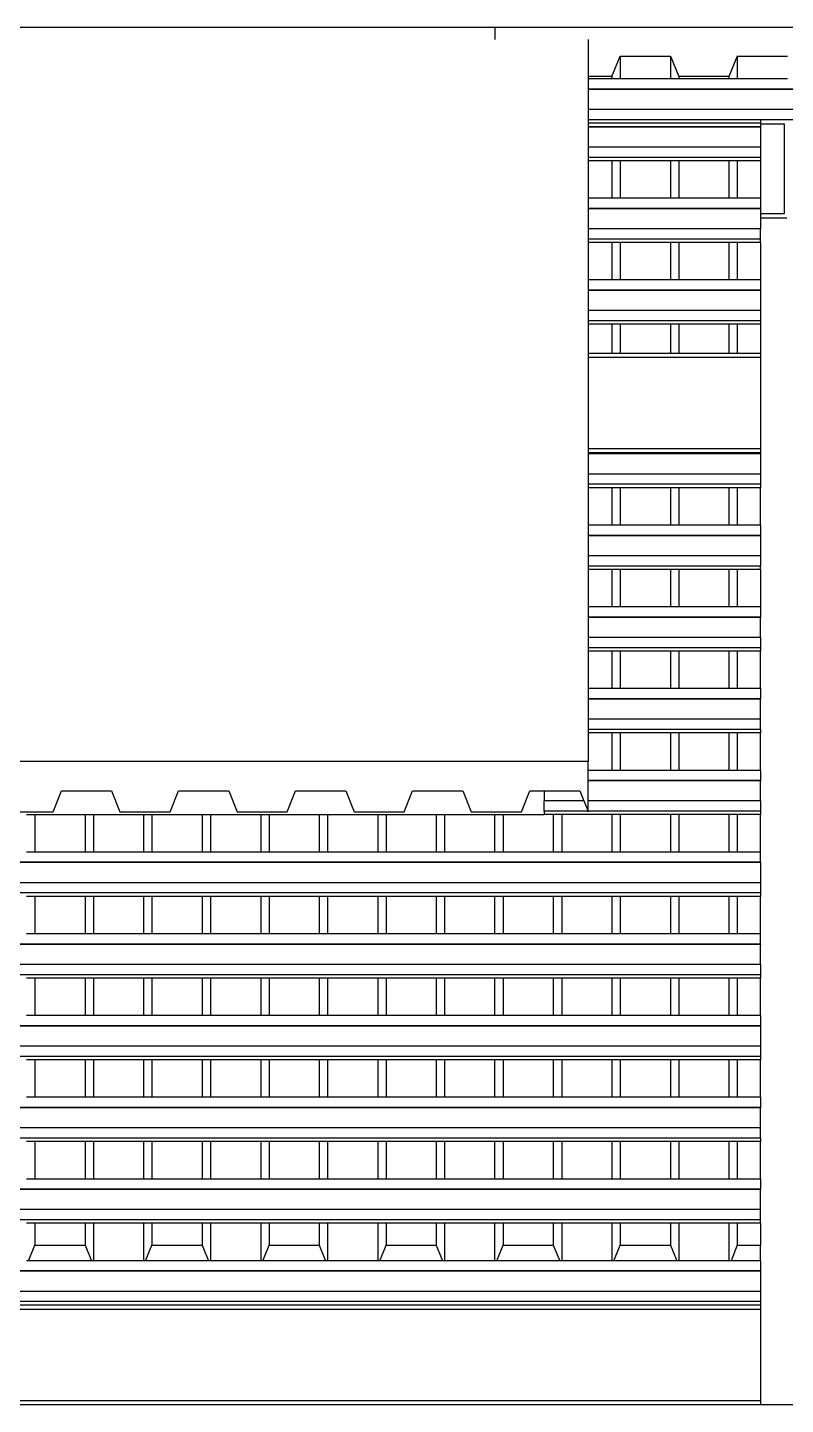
# Model space of a CAD drawing. Extents: x -49.7 to 49.7, y -10.2 to 18.8.
# Drawn here: x 6.325 to 8.153, y 11.671 to 14.994 of the extents above; entities that cross this region are included whole.
import ezdxf

# ---------------------------------------------------------------- set-up
doc = ezdxf.new("R2010")
doc.units = 0
doc.layers.get('0').update_dxf_attribs({"linetype": 'CONTINUOUS'})
doc.layers.add('SECTIONCUTEDGES', color=7, linetype='CONTINUOUS')

msp = doc.modelspace()

# ---------------------------------------------------------------- linework, layer by layer
for p, q in [((7.452, 14.9941), (4.467, 14.9941)), ((10.5586, 14.9941), (7.452, 14.9941)), ((7.452, 14.9941), (7.452, 14.9656)), ((7.6775, 14.9656), (7.6775, 14.8757)), ((7.7345, 14.8757), (7.7546, 14.925)), ((7.7546, 14.925), (7.8757, 14.925)), ((7.7546, 14.925), (7.7546, 14.8701)), ((7.8757, 14.925), (7.8958, 14.8757)), ((7.8757, 14.925), (7.8757, 14.8701)), ((8.037, 14.925), (8.0169, 14.8757)), ((8.037, 14.925), (8.037, 14.8701)), ((8.037, 14.925), (8.1581, 14.925)), ((7.7345, 14.8757), (7.6775, 14.8757)), ((7.6775, 14.8757), (7.6775, 14.8701)), ((7.7345, 14.8701), (7.6775, 14.8701)), ((7.6775, 14.8701), (7.6775, 14.8454)), ((7.7345, 14.8757), (7.7345, 14.8701)), ((7.7546, 14.8701), (7.7345, 14.8701)), ((7.8757, 14.8701), (7.7546, 14.8701)), ((7.8958, 14.8701), (7.8757, 14.8701)), ((8.0169, 14.8757), (7.8958, 14.8757)), ((7.8958, 14.8757), (7.8958, 14.8701)), ((8.0169, 14.8701), (7.8958, 14.8701)), ((8.0169, 14.8757), (8.0169, 14.8701)), ((8.037, 14.8701), (8.0169, 14.8701)), ((8.1581, 14.8701), (8.037, 14.8701)), ((22.1577, 14.8454), (7.6775, 14.8454)), ((7.6775, 14.8454), (7.6775, 14.8446)), ((22.1577, 14.8446), (7.6775, 14.8446)), ((7.6775, 14.8446), (7.6775, 14.7961)), ((22.1577, 14.7961), (7.6775, 14.7961)), ((7.6775, 14.7961), (7.6775, 14.7714)), ((8.0931, 14.7714), (7.6775, 14.7714)), ((7.6775, 14.7714), (7.6775, 14.7632)), ((8.0931, 14.7632), (7.6775, 14.7632)), ((7.6775, 14.7632), (7.6775, 14.7547)), ((8.2131, 14.7714), (8.0931, 14.7714)), ((8.0931, 14.7714), (8.0931, 14.7632)), ((8.0931, 14.7632), (8.0931, 14.7618)), ((8.0931, 14.7618), (8.15, 14.7618)), ((8.0931, 14.7618), (8.0931, 14.7547)), ((8.15, 14.7618), (8.15, 14.5444)), ((8.0931, 14.7547), (7.6775, 14.7547)), ((7.6775, 14.7547), (7.6775, 14.7539)), ((8.0931, 14.7539), (7.6775, 14.7539)), ((7.6775, 14.7539), (7.6775, 14.7054)), ((8.0931, 14.7547), (8.0931, 14.7539)), ((8.0931, 14.7539), (8.0931, 14.7054)), ((8.0931, 14.7054), (7.6775, 14.7054)), ((7.6775, 14.7054), (7.6775, 14.6807)), ((8.0931, 14.7054), (8.0931, 14.6807)), ((8.0931, 14.6807), (7.6775, 14.6807)), ((7.6775, 14.6807), (7.6775, 14.6725)), ((7.7345, 14.6725), (7.6775, 14.6725)), ((7.6775, 14.6725), (7.6775, 14.5821)), ((7.7345, 14.6725), (7.7345, 14.5821)), ((7.7546, 14.6725), (7.7345, 14.6725)), ((7.7546, 14.6725), (7.7546, 14.5821)), ((7.8757, 14.6725), (7.7546, 14.6725)), ((7.8757, 14.6725), (7.8757, 14.5821)), ((7.8958, 14.6725), (7.8757, 14.6725)), ((7.8958, 14.6725), (7.8958, 14.5821)), ((8.0169, 14.6725), (7.8958, 14.6725)), ((8.0169, 14.6725), (8.0169, 14.5821)), ((8.037, 14.6725), (8.0169, 14.6725)), ((8.037, 14.6725), (8.037, 14.5821)), ((8.0931, 14.6725), (8.037, 14.6725)), ((8.0931, 14.6807), (8.0931, 14.6725)), ((8.0931, 14.6725), (8.0931, 14.5821)), ((7.7345, 14.5821), (7.6775, 14.5821)), ((7.6775, 14.5821), (7.6775, 14.5574)), ((8.0931, 14.5574), (7.6775, 14.5574)), ((7.6775, 14.5574), (7.6775, 14.5566)), ((7.7546, 14.5821), (7.7345, 14.5821)), ((7.8757, 14.5821), (7.7546, 14.5821)), ((7.8958, 14.5821), (7.8757, 14.5821)), ((8.0169, 14.5821), (7.8958, 14.5821)), ((8.037, 14.5821), (8.0169, 14.5821)), ((8.0931, 14.5821), (8.037, 14.5821)), ((8.0931, 14.5821), (8.0931, 14.5574)), ((8.0931, 14.5574), (8.0931, 14.5566)), ((8.0931, 14.5566), (7.6775, 14.5566)), ((7.6775, 14.5566), (7.6775, 14.5081)), ((8.0931, 14.5566), (8.0931, 14.5444)), ((8.0931, 14.5444), (8.0931, 14.5347)), ((8.15, 14.5444), (8.0931, 14.5444)), ((8.0931, 14.5347), (8.15, 14.5347)), ((8.0931, 14.5347), (8.0931, 14.5345)), ((8.0931, 14.5345), (8.15, 14.5345)), ((8.0931, 14.5345), (8.0931, 14.5081)), ((8.0931, 14.5345), (8.0931, 14.5345)), ((8.15, 14.5347), (8.15, 14.5345)), ((8.15, 14.5347), (8.1562, 14.5347)), ((8.15, 14.5345), (8.1562, 14.5345)), ((8.0931, 14.5081), (7.6775, 14.5081)), ((7.6775, 14.5081), (7.6775, 14.4834)), ((8.0931, 14.4834), (8.0931, 14.5081)), ((8.0931, 14.4834), (7.6775, 14.4834)), ((7.6775, 14.4834), (7.6775, 14.4752)), ((7.7345, 14.4752), (7.6775, 14.4752)), ((7.6775, 14.4752), (7.6775, 14.3848)), ((7.7345, 14.4752), (7.7345, 14.3848)), ((7.7546, 14.4752), (7.7345, 14.4752)), ((7.7546, 14.4752), (7.7546, 14.3848)), ((7.8757, 14.4752), (7.7546, 14.4752)), ((7.8757, 14.4752), (7.8757, 14.3848)), ((7.8958, 14.4752), (7.8757, 14.4752)), ((7.8958, 14.4752), (7.8958, 14.3848)), ((8.0169, 14.4752), (7.8958, 14.4752)), ((8.0169, 14.4752), (8.0169, 14.3848)), ((8.037, 14.4752), (8.0169, 14.4752)), ((8.037, 14.4752), (8.037, 14.3848)), ((8.0931, 14.4752), (8.037, 14.4752)), ((8.0931, 14.4752), (8.0931, 14.4834)), ((8.0931, 14.4752), (8.0931, 14.3848)), ((7.7345, 14.3848), (7.6775, 14.3848)), ((7.6775, 14.3848), (7.6775, 14.3601)), ((8.0931, 14.3601), (7.6775, 14.3601)), ((7.6775, 14.3601), (7.6775, 14.3593)), ((8.0931, 14.3593), (7.6775, 14.3593)), ((7.6775, 14.3593), (7.6775, 14.3108)), ((7.7546, 14.3848), (7.7345, 14.3848)), ((7.8757, 14.3848), (7.7546, 14.3848)), ((7.8958, 14.3848), (7.8757, 14.3848)), ((8.0169, 14.3848), (7.8958, 14.3848)), ((8.037, 14.3848), (8.0169, 14.3848)), ((8.0931, 14.3848), (8.037, 14.3848)), ((8.0931, 14.3848), (8.0931, 14.3601)), ((8.0931, 14.3601), (8.0931, 14.3593)), ((8.0931, 14.3593), (8.0931, 14.3108)), ((8.0931, 14.3108), (7.6775, 14.3108)), ((7.6775, 14.3108), (7.6775, 14.2862)), ((8.0931, 14.3108), (8.0931, 14.2862)), ((8.0931, 14.2862), (7.6775, 14.2862)), ((7.6775, 14.2862), (7.6775, 14.2779)), ((7.7345, 14.2779), (7.6775, 14.2779)), ((7.6775, 14.2779), (7.6775, 14.2083)), ((7.7345, 14.2779), (7.7345, 14.2083)), ((7.7546, 14.2779), (7.7345, 14.2779)), ((7.7546, 14.2779), (7.7546, 14.2083)), ((7.8757, 14.2779), (7.7546, 14.2779)), ((7.8757, 14.2779), (7.8757, 14.2083)), ((7.8958, 14.2779), (7.8757, 14.2779)), ((7.8958, 14.2779), (7.8958, 14.2083)), ((8.0169, 14.2779), (7.8958, 14.2779)), ((8.0169, 14.2779), (8.0169, 14.2083)), ((8.037, 14.2779), (8.0169, 14.2779)), ((8.037, 14.2779), (8.037, 14.2083)), ((8.0931, 14.2779), (8.037, 14.2779)), ((8.0931, 14.2862), (8.0931, 14.2779)), ((8.0931, 14.2779), (8.0931, 14.2083)), ((7.6775, 14.2083), (7.7345, 14.2083)), ((7.6775, 14.2083), (7.6775, 14.1985)), ((7.6775, 14.1985), (8.0931, 14.1985)), ((7.6775, 14.1985), (7.6775, 13.9781)), ((7.7345, 14.2083), (7.7546, 14.2083)), ((7.7546, 14.2083), (7.8757, 14.2083)), ((7.8757, 14.2083), (7.8958, 14.2083)), ((7.8958, 14.2083), (8.0169, 14.2083)), ((8.0169, 14.2083), (8.037, 14.2083)), ((8.037, 14.2083), (8.0931, 14.2083)), ((8.0931, 14.2083), (8.0931, 14.1985)), ((8.0931, 14.1985), (8.0931, 13.9781)), ((7.6775, 13.9781), (8.0931, 13.9781)), ((7.6775, 13.9781), (7.6775, 13.9683)), ((7.6775, 13.9683), (8.0931, 13.9683)), ((7.6775, 13.9683), (7.6775, 13.9656)), ((8.0931, 13.9656), (7.6775, 13.9656)), ((7.6775, 13.9656), (7.6775, 13.9648)), ((8.0931, 13.9648), (7.6775, 13.9648)), ((7.6775, 13.9648), (7.6775, 13.9163)), ((8.0931, 13.9781), (8.0931, 13.9683)), ((8.0931, 13.9683), (8.0931, 13.9656)), ((8.0931, 13.9656), (8.0931, 13.9648)), ((8.0931, 13.9648), (8.0931, 13.9163)), ((8.0931, 13.9163), (7.6775, 13.9163)), ((7.6775, 13.9163), (7.6775, 13.8916)), ((8.0931, 13.9163), (8.0931, 13.8916)), ((8.0931, 13.8916), (7.6775, 13.8916)), ((7.6775, 13.8916), (7.6775, 13.8834)), ((7.7345, 13.8834), (7.6775, 13.8834)), ((7.6775, 13.8834), (7.6775, 13.793)), ((7.7345, 13.8834), (7.7345, 13.793)), ((7.7546, 13.8834), (7.7345, 13.8834)), ((7.7546, 13.8834), (7.7546, 13.793)), ((7.8757, 13.8834), (7.7546, 13.8834)), ((7.8757, 13.8834), (7.8757, 13.793)), ((7.8958, 13.8834), (7.8757, 13.8834)), ((7.8958, 13.8834), (7.8958, 13.793)), ((8.0169, 13.8834), (7.8958, 13.8834)), ((8.0169, 13.8834), (8.0169, 13.793)), ((8.037, 13.8834), (8.0169, 13.8834)), ((8.037, 13.8834), (8.037, 13.793)), ((8.0931, 13.8834), (8.037, 13.8834)), ((8.0931, 13.8916), (8.0931, 13.8834)), ((8.0931, 13.793), (8.0931, 13.8834)), ((7.7345, 13.793), (7.6775, 13.793)), ((7.6775, 13.793), (7.6775, 13.7683)), ((7.7546, 13.793), (7.7345, 13.793)), ((7.8757, 13.793), (7.7546, 13.793)), ((7.8958, 13.793), (7.8757, 13.793)), ((8.0169, 13.793), (7.8958, 13.793)), ((8.037, 13.793), (8.0169, 13.793)), ((8.0931, 13.793), (8.037, 13.793)), ((8.0931, 13.793), (8.0931, 13.7683)), ((8.0931, 13.7683), (7.6775, 13.7683)), ((7.6775, 13.7683), (7.6775, 13.7675)), ((8.0931, 13.7675), (7.6775, 13.7675)), ((7.6775, 13.7675), (7.6775, 13.719)), ((8.0931, 13.7683), (8.0931, 13.7675)), ((8.0931, 13.7675), (8.0931, 13.719)), ((8.0931, 13.719), (7.6775, 13.719)), ((7.6775, 13.719), (7.6775, 13.6943)), ((8.0931, 13.6943), (7.6775, 13.6943)), ((7.6775, 13.6943), (7.6775, 13.6861)), ((8.0931, 13.719), (8.0931, 13.6943)), ((8.0931, 13.6861), (8.0931, 13.6943)), ((7.7345, 13.6861), (7.6775, 13.6861)), ((7.6775, 13.6861), (7.6775, 13.5957)), ((7.7345, 13.6861), (7.7345, 13.5957)), ((7.7546, 13.6861), (7.7345, 13.6861)), ((7.7546, 13.6861), (7.7546, 13.5957)), ((7.8757, 13.6861), (7.7546, 13.6861)), ((7.8757, 13.6861), (7.8757, 13.5957)), ((7.8958, 13.6861), (7.8757, 13.6861)), ((7.8958, 13.6861), (7.8958, 13.5957)), ((8.0169, 13.6861), (7.8958, 13.6861)), ((8.0169, 13.6861), (8.0169, 13.5957)), ((8.037, 13.6861), (8.0169, 13.6861)), ((8.037, 13.6861), (8.037, 13.5957)), ((8.0931, 13.6861), (8.037, 13.6861)), ((8.0931, 13.6861), (8.0931, 13.5957)), ((7.7345, 13.5957), (7.6775, 13.5957)), ((7.6775, 13.5957), (7.6775, 13.571)), ((7.7546, 13.5957), (7.7345, 13.5957)), ((7.8757, 13.5957), (7.7546, 13.5957)), ((7.8958, 13.5957), (7.8757, 13.5957)), ((8.0169, 13.5957), (7.8958, 13.5957)), ((8.037, 13.5957), (8.0169, 13.5957)), ((8.0931, 13.5957), (8.037, 13.5957)), ((8.0931, 13.5957), (8.0931, 13.571)), ((8.0931, 13.571), (7.6775, 13.571)), ((7.6775, 13.571), (7.6775, 13.5702)), ((8.0931, 13.5702), (7.6775, 13.5702)), ((7.6775, 13.5702), (7.6775, 13.5217)), ((8.0931, 13.571), (8.0931, 13.5702)), ((8.0931, 13.5217), (8.0931, 13.5702)), ((8.0931, 13.5217), (7.6775, 13.5217)), ((7.6775, 13.5217), (7.6775, 13.4971)), ((8.0931, 13.4971), (7.6775, 13.4971)), ((7.6775, 13.4971), (7.6775, 13.4888)), ((8.0931, 13.5217), (8.0931, 13.4971)), ((8.0931, 13.4971), (8.0931, 13.4888)), ((7.7345, 13.4888), (7.6775, 13.4888)), ((7.6775, 13.4888), (7.6775, 13.3984)), ((7.7345, 13.4888), (7.7345, 13.3984)), ((7.7546, 13.4888), (7.7345, 13.4888)), ((7.7546, 13.4888), (7.7546, 13.3984)), ((7.8757, 13.4888), (7.7546, 13.4888)), ((7.8757, 13.4888), (7.8757, 13.3984)), ((7.8958, 13.4888), (7.8757, 13.4888)), ((7.8958, 13.4888), (7.8958, 13.3984)), ((8.0169, 13.4888), (7.8958, 13.4888)), ((8.0169, 13.4888), (8.0169, 13.3984)), ((8.037, 13.4888), (8.0169, 13.4888)), ((8.037, 13.4888), (8.037, 13.3984)), ((8.0931, 13.4888), (8.037, 13.4888)), ((8.0931, 13.3984), (8.0931, 13.4888)), ((7.7345, 13.3984), (7.6775, 13.3984)), ((7.6775, 13.3984), (7.6775, 13.3738)), ((7.7546, 13.3984), (7.7345, 13.3984)), ((7.8757, 13.3984), (7.7546, 13.3984)), ((7.8958, 13.3984), (7.8757, 13.3984)), ((8.0169, 13.3984), (7.8958, 13.3984)), ((8.037, 13.3984), (8.0169, 13.3984)), ((8.0931, 13.3984), (8.037, 13.3984)), ((8.0931, 13.3984), (8.0931, 13.3738)), ((8.0931, 13.3738), (7.6775, 13.3738)), ((7.6775, 13.3738), (7.6775, 13.3729)), ((8.0931, 13.3729), (7.6775, 13.3729)), ((7.6775, 13.3729), (7.6775, 13.3244)), ((8.0931, 13.3738), (8.0931, 13.3729)), ((8.0931, 13.3244), (8.0931, 13.3729)), ((8.0931, 13.3244), (7.6775, 13.3244)), ((7.6775, 13.3244), (7.6775, 13.2998)), ((8.0931, 13.2998), (7.6775, 13.2998)), ((7.6775, 13.2998), (7.6775, 13.2916)), ((8.0931, 13.2998), (8.0931, 13.3244)), ((8.0931, 13.2998), (8.0931, 13.2916)), ((7.7345, 13.2916), (7.6775, 13.2916)), ((7.6775, 13.2916), (7.6775, 13.2227)), ((7.7345, 13.2916), (7.7345, 13.2011)), ((7.7546, 13.2916), (7.7345, 13.2916)), ((7.7546, 13.2916), (7.7546, 13.2011)), ((7.8757, 13.2916), (7.7546, 13.2916)), ((7.8757, 13.2916), (7.8757, 13.2011)), ((7.8958, 13.2916), (7.8757, 13.2916)), ((7.8958, 13.2916), (7.8958, 13.2011)), ((8.0169, 13.2916), (7.8958, 13.2916)), ((8.0169, 13.2916), (8.0169, 13.2011)), ((8.037, 13.2916), (8.0169, 13.2916)), ((8.037, 13.2916), (8.037, 13.2011)), ((8.0931, 13.2916), (8.037, 13.2916)), ((8.0931, 13.2011), (8.0931, 13.2916)), ((7.7345, 13.2011), (7.6775, 13.2011)), ((7.7546, 13.2011), (7.7345, 13.2011)), ((7.8757, 13.2011), (7.7546, 13.2011)), ((7.8958, 13.2011), (7.8757, 13.2011)), ((8.0169, 13.2011), (7.8958, 13.2011)), ((8.037, 13.2011), (8.0169, 13.2011)), ((8.0931, 13.2011), (8.037, 13.2011)), ((8.0931, 13.2011), (8.0931, 13.1765)), ((8.0931, 13.1765), (7.6775, 13.1765)), ((8.0931, 13.1757), (7.6775, 13.1757)), ((8.0931, 13.1765), (8.0931, 13.1757)), ((8.0931, 13.1272), (8.0931, 13.1757)), ((7.5709, 13.1517), (7.5709, 13.1272)), ((7.6671, 13.1272), (7.5709, 13.1272)), ((7.5709, 13.1025), (7.5709, 13.1272)), ((7.6769, 13.1025), (7.5709, 13.1025)), ((7.5709, 13.1025), (7.5709, 13.0943)), ((8.0931, 13.1272), (7.6775, 13.1272)), ((8.0931, 13.1025), (7.6775, 13.1025)), ((8.0931, 13.1272), (8.0931, 13.1025)), ((8.0931, 13.1025), (8.0931, 13.0943)), ((6.3224, 13.0943), (6.3426, 13.0943)), ((6.3426, 13.0943), (6.3426, 13.0039)), ((6.3426, 13.0943), (6.4636, 13.0943)), ((6.4636, 13.0943), (6.4636, 13.0039)), ((6.4636, 13.0943), (6.4838, 13.0943)), ((6.4838, 13.0943), (6.4838, 13.0039)), ((6.4838, 13.0943), (6.6048, 13.0943)), ((6.6048, 13.0943), (6.6048, 13.0039)), ((6.6048, 13.0943), (6.625, 13.0943)), ((6.625, 13.0943), (6.625, 13.0039)), ((6.625, 13.0943), (6.746, 13.0943)), ((6.746, 13.0943), (6.746, 13.0039)), ((6.746, 13.0943), (6.7662, 13.0943)), ((6.7662, 13.0943), (6.7662, 13.0039)), ((6.7662, 13.0943), (6.8872, 13.0943)), ((6.8872, 13.0943), (6.8872, 13.0039)), ((6.8872, 13.0943), (6.9074, 13.0943)), ((6.9074, 13.0943), (6.9074, 13.0039)), ((6.9074, 13.0943), (7.0284, 13.0943)), ((7.0284, 13.0943), (7.0284, 13.0039)), ((7.0284, 13.0943), (7.0486, 13.0943)), ((7.0486, 13.0943), (7.0486, 13.0039)), ((7.0486, 13.0943), (7.1696, 13.0943)), ((7.1696, 13.0943), (7.1696, 13.0039)), ((7.1696, 13.0943), (7.1898, 13.0943)), ((7.1898, 13.0943), (7.1898, 13.0039)), ((7.1898, 13.0943), (7.3108, 13.0943)), ((7.3108, 13.0943), (7.3108, 13.0039)), ((7.3108, 13.0943), (7.331, 13.0943)), ((7.331, 13.0943), (7.331, 13.0039)), ((7.331, 13.0943), (7.452, 13.0943)), ((7.452, 13.0039), (7.452, 13.0943)), ((7.452, 13.0943), (7.4722, 13.0943)), ((7.4722, 13.0943), (7.4722, 13.0039)), ((7.4722, 13.0943), (7.5709, 13.0943)), ((7.5932, 13.0943), (7.5709, 13.0943)), ((7.5932, 13.0943), (7.5932, 13.0039)), ((7.6134, 13.0943), (7.5932, 13.0943)), ((7.6134, 13.0943), (7.6134, 13.0039)), ((7.7345, 13.0943), (7.6134, 13.0943)), ((7.7345, 13.0943), (7.7345, 13.0039)), ((7.7546, 13.0943), (7.7345, 13.0943)), ((7.7546, 13.0943), (7.7546, 13.0039)), ((7.8757, 13.0943), (7.7546, 13.0943)), ((7.8757, 13.0943), (7.8757, 13.0039)), ((7.8958, 13.0943), (7.8757, 13.0943)), ((7.8958, 13.0943), (7.8958, 13.0039)), ((8.0169, 13.0943), (7.8958, 13.0943)), ((8.0169, 13.0943), (8.0169, 13.0039)), ((8.037, 13.0943), (8.0169, 13.0943)), ((8.037, 13.0943), (8.037, 13.0039)), ((8.0931, 13.0943), (8.037, 13.0943)), ((8.0931, 13.0039), (8.0931, 13.0943)), ((6.3426, 13.0039), (6.3224, 13.0039)), ((6.4636, 13.0039), (6.3426, 13.0039)), ((6.4838, 13.0039), (6.4636, 13.0039)), ((6.6048, 13.0039), (6.4838, 13.0039)), ((6.625, 13.0039), (6.6048, 13.0039)), ((6.746, 13.0039), (6.625, 13.0039)), ((6.7662, 13.0039), (6.746, 13.0039)), ((6.8872, 13.0039), (6.7662, 13.0039)), ((6.9074, 13.0039), (6.8872, 13.0039)), ((7.0284, 13.0039), (6.9074, 13.0039)), ((7.0486, 13.0039), (7.0284, 13.0039)), ((7.1696, 13.0039), (7.0486, 13.0039)), ((7.1898, 13.0039), (7.1696, 13.0039)), ((7.3108, 13.0039), (7.1898, 13.0039)), ((7.331, 13.0039), (7.3108, 13.0039)), ((7.452, 13.0039), (7.331, 13.0039)), ((7.4722, 13.0039), (7.452, 13.0039)), ((7.5932, 13.0039), (7.4722, 13.0039)), ((7.6134, 13.0039), (7.5932, 13.0039)), ((7.7345, 13.0039), (7.6134, 13.0039)), ((7.7546, 13.0039), (7.7345, 13.0039)), ((7.8757, 13.0039), (7.7546, 13.0039)), ((7.8958, 13.0039), (7.8757, 13.0039)), ((8.0169, 13.0039), (7.8958, 13.0039)), ((8.037, 13.0039), (8.0169, 13.0039)), ((8.0931, 13.0039), (8.037, 13.0039)), ((8.0931, 12.9792), (8.0931, 13.0039)), ((8.0931, 12.9792), (4.6632, 12.9792)), ((8.0931, 12.9784), (4.6632, 12.9784)), ((8.0931, 12.9792), (8.0931, 12.9784)), ((8.0931, 12.9784), (8.0931, 12.9299)), ((8.0931, 12.9299), (4.6632, 12.9299)), ((8.0931, 12.9299), (8.0931, 12.9052)), ((8.0931, 12.9052), (4.6632, 12.9052)), ((6.3426, 12.897), (6.3224, 12.897)), ((6.3426, 12.897), (6.3426, 12.8066)), ((6.4636, 12.897), (6.3426, 12.897)), ((6.4636, 12.897), (6.4636, 12.8066)), ((6.4838, 12.897), (6.4636, 12.897)), ((6.4838, 12.897), (6.4838, 12.8066)), ((6.6048, 12.897), (6.4838, 12.897)), ((6.6048, 12.897), (6.6048, 12.8066)), ((6.625, 12.897), (6.6048, 12.897)), ((6.625, 12.897), (6.625, 12.8066)), ((6.746, 12.897), (6.625, 12.897)), ((6.746, 12.897), (6.746, 12.8066)), ((6.7662, 12.897), (6.746, 12.897)), ((6.7662, 12.897), (6.7662, 12.8066)), ((6.8872, 12.897), (6.7662, 12.897)), ((6.8872, 12.897), (6.8872, 12.8066)), ((6.9074, 12.897), (6.8872, 12.897)), ((6.9074, 12.897), (6.9074, 12.8066)), ((7.0284, 12.897), (6.9074, 12.897)), ((7.0284, 12.897), (7.0284, 12.8066)), ((7.0486, 12.897), (7.0284, 12.897)), ((7.0486, 12.897), (7.0486, 12.8066)), ((7.1696, 12.897), (7.0486, 12.897)), ((7.1696, 12.897), (7.1696, 12.8066)), ((7.1898, 12.897), (7.1696, 12.897)), ((7.1898, 12.897), (7.1898, 12.8066)), ((7.3108, 12.897), (7.1898, 12.897)), ((7.3108, 12.897), (7.3108, 12.8066)), ((7.331, 12.897), (7.3108, 12.897)), ((7.331, 12.897), (7.331, 12.8066)), ((7.452, 12.897), (7.331, 12.897)), ((7.452, 12.8066), (7.452, 12.897)), ((7.4722, 12.897), (7.452, 12.897)), ((7.4722, 12.897), (7.4722, 12.8066)), ((7.5932, 12.897), (7.4722, 12.897)), ((7.5932, 12.897), (7.5932, 12.8066)), ((7.6134, 12.897), (7.5932, 12.897)), ((7.6134, 12.897), (7.6134, 12.8066)), ((7.7345, 12.897), (7.6134, 12.897)), ((7.7345, 12.897), (7.7345, 12.8066)), ((7.7546, 12.897), (7.7345, 12.897)), ((7.7546, 12.897), (7.7546, 12.8066)), ((7.8757, 12.897), (7.7546, 12.897)), ((7.8757, 12.897), (7.8757, 12.8066)), ((7.8958, 12.897), (7.8757, 12.897)), ((7.8958, 12.897), (7.8958, 12.8066)), ((8.0169, 12.897), (7.8958, 12.897)), ((8.0169, 12.897), (8.0169, 12.8066)), ((8.037, 12.897), (8.0169, 12.897)), ((8.037, 12.897), (8.037, 12.8066)), ((8.0931, 12.897), (8.037, 12.897)), ((8.0931, 12.9052), (8.0931, 12.897)), ((8.0931, 12.8066), (8.0931, 12.897)), ((6.3426, 12.8066), (6.3224, 12.8066)), ((6.4636, 12.8066), (6.3426, 12.8066)), ((6.4838, 12.8066), (6.4636, 12.8066)), ((6.6048, 12.8066), (6.4838, 12.8066)), ((6.625, 12.8066), (6.6048, 12.8066)), ((6.746, 12.8066), (6.625, 12.8066)), ((6.7662, 12.8066), (6.746, 12.8066)), ((6.8872, 12.8066), (6.7662, 12.8066)), ((6.9074, 12.8066), (6.8872, 12.8066)), ((7.0284, 12.8066), (6.9074, 12.8066)), ((7.0486, 12.8066), (7.0284, 12.8066)), ((7.1696, 12.8066), (7.0486, 12.8066)), ((7.1898, 12.8066), (7.1696, 12.8066)), ((7.3108, 12.8066), (7.1898, 12.8066)), ((7.331, 12.8066), (7.3108, 12.8066)), ((7.452, 12.8066), (7.331, 12.8066)), ((7.4722, 12.8066), (7.452, 12.8066)), ((7.5932, 12.8066), (7.4722, 12.8066)), ((7.6134, 12.8066), (7.5932, 12.8066)), ((7.7345, 12.8066), (7.6134, 12.8066)), ((7.7546, 12.8066), (7.7345, 12.8066)), ((7.8757, 12.8066), (7.7546, 12.8066)), ((7.8958, 12.8066), (7.8757, 12.8066)), ((8.0169, 12.8066), (7.8958, 12.8066)), ((8.037, 12.8066), (8.0169, 12.8066)), ((8.0931, 12.8066), (8.037, 12.8066)), ((8.0931, 12.7819), (8.0931, 12.8066)), ((8.0931, 12.7819), (4.6632, 12.7819)), ((8.0931, 12.7811), (4.6632, 12.7811)), ((8.0931, 12.7819), (8.0931, 12.7811)), ((8.0931, 12.7326), (8.0931, 12.7811)), ((8.0931, 12.7326), (4.6632, 12.7326)), ((8.0931, 12.7326), (8.0931, 12.7079)), ((8.0931, 12.7079), (4.6632, 12.7079)), ((6.3426, 12.6997), (6.3224, 12.6997)), ((6.3426, 12.6997), (6.3426, 12.6093)), ((6.4636, 12.6997), (6.3426, 12.6997)), ((6.4636, 12.6997), (6.4636, 12.6093)), ((6.4838, 12.6997), (6.4636, 12.6997)), ((6.4838, 12.6997), (6.4838, 12.6093)), ((6.6048, 12.6997), (6.4838, 12.6997)), ((6.6048, 12.6997), (6.6048, 12.6093)), ((6.625, 12.6997), (6.6048, 12.6997)), ((6.625, 12.6997), (6.625, 12.6093)), ((6.746, 12.6997), (6.625, 12.6997)), ((6.746, 12.6997), (6.746, 12.6093)), ((6.7662, 12.6997), (6.746, 12.6997)), ((6.7662, 12.6997), (6.7662, 12.6093)), ((6.8872, 12.6997), (6.7662, 12.6997)), ((6.8872, 12.6997), (6.8872, 12.6093)), ((6.9074, 12.6997), (6.8872, 12.6997)), ((6.9074, 12.6997), (6.9074, 12.6093)), ((7.0284, 12.6997), (6.9074, 12.6997)), ((7.0284, 12.6997), (7.0284, 12.6093)), ((7.0486, 12.6997), (7.0284, 12.6997)), ((7.0486, 12.6997), (7.0486, 12.6093)), ((7.1696, 12.6997), (7.0486, 12.6997)), ((7.1696, 12.6997), (7.1696, 12.6093)), ((7.1898, 12.6997), (7.1696, 12.6997)), ((7.1898, 12.6997), (7.1898, 12.6093)), ((7.3108, 12.6997), (7.1898, 12.6997)), ((7.3108, 12.6997), (7.3108, 12.6093)), ((7.331, 12.6997), (7.3108, 12.6997)), ((7.331, 12.6997), (7.331, 12.6093)), ((7.452, 12.6997), (7.331, 12.6997)), ((7.452, 12.6093), (7.452, 12.6997)), ((7.4722, 12.6997), (7.452, 12.6997)), ((7.4722, 12.6997), (7.4722, 12.6093)), ((7.5932, 12.6997), (7.4722, 12.6997)), ((7.5932, 12.6997), (7.5932, 12.6093)), ((7.6134, 12.6997), (7.5932, 12.6997)), ((7.6134, 12.6997), (7.6134, 12.6093)), ((7.7345, 12.6997), (7.6134, 12.6997)), ((7.7345, 12.6997), (7.7345, 12.6093)), ((7.7546, 12.6997), (7.7345, 12.6997)), ((7.7546, 12.6997), (7.7546, 12.6093)), ((7.8757, 12.6997), (7.7546, 12.6997)), ((7.8757, 12.6997), (7.8757, 12.6093)), ((7.8958, 12.6997), (7.8757, 12.6997)), ((7.8958, 12.6997), (7.8958, 12.6093)), ((8.0169, 12.6997), (7.8958, 12.6997)), ((8.0169, 12.6997), (8.0169, 12.6093)), ((8.037, 12.6997), (8.0169, 12.6997)), ((8.037, 12.6997), (8.037, 12.6093)), ((8.0931, 12.6997), (8.037, 12.6997)), ((8.0931, 12.7079), (8.0931, 12.6997)), ((8.0931, 12.6093), (8.0931, 12.6997)), ((6.3426, 12.6093), (6.3224, 12.6093)), ((6.4636, 12.6093), (6.3426, 12.6093)), ((6.4838, 12.6093), (6.4636, 12.6093)), ((6.6048, 12.6093), (6.4838, 12.6093)), ((6.625, 12.6093), (6.6048, 12.6093)), ((6.746, 12.6093), (6.625, 12.6093)), ((6.7662, 12.6093), (6.746, 12.6093)), ((6.8872, 12.6093), (6.7662, 12.6093)), ((6.9074, 12.6093), (6.8872, 12.6093)), ((7.0284, 12.6093), (6.9074, 12.6093)), ((7.0486, 12.6093), (7.0284, 12.6093)), ((7.1696, 12.6093), (7.0486, 12.6093)), ((7.1898, 12.6093), (7.1696, 12.6093)), ((7.3108, 12.6093), (7.1898, 12.6093)), ((7.331, 12.6093), (7.3108, 12.6093)), ((7.452, 12.6093), (7.331, 12.6093)), ((7.4722, 12.6093), (7.452, 12.6093)), ((7.5932, 12.6093), (7.4722, 12.6093)), ((7.6134, 12.6093), (7.5932, 12.6093)), ((7.7345, 12.6093), (7.6134, 12.6093)), ((7.7546, 12.6093), (7.7345, 12.6093)), ((7.8757, 12.6093), (7.7546, 12.6093)), ((7.8958, 12.6093), (7.8757, 12.6093)), ((8.0169, 12.6093), (7.8958, 12.6093)), ((8.037, 12.6093), (8.0169, 12.6093)), ((8.0931, 12.6093), (8.037, 12.6093)), ((8.0931, 12.6093), (8.0931, 12.5846)), ((8.0931, 12.5846), (4.6632, 12.5846)), ((8.0931, 12.5838), (4.6632, 12.5838)), ((8.0931, 12.5846), (8.0931, 12.5838)), ((8.0931, 12.5838), (8.0931, 12.5353)), ((8.0931, 12.5353), (4.6632, 12.5353)), ((8.0931, 12.5353), (8.0931, 12.5107)), ((8.0931, 12.5107), (4.6632, 12.5107)), ((6.3426, 12.5024), (6.3224, 12.5024)), ((6.3426, 12.5024), (6.3426, 12.412)), ((6.4636, 12.5024), (6.3426, 12.5024)), ((6.4636, 12.5024), (6.4636, 12.412)), ((6.4838, 12.5024), (6.4636, 12.5024)), ((6.4838, 12.5024), (6.4838, 12.412)), ((6.6048, 12.5024), (6.4838, 12.5024)), ((6.6048, 12.5024), (6.6048, 12.412)), ((6.625, 12.5024), (6.6048, 12.5024)), ((6.625, 12.5024), (6.625, 12.412)), ((6.746, 12.5024), (6.625, 12.5024)), ((6.746, 12.5024), (6.746, 12.412)), ((6.7662, 12.5024), (6.746, 12.5024)), ((6.7662, 12.5024), (6.7662, 12.412)), ((6.8872, 12.5024), (6.7662, 12.5024)), ((6.8872, 12.5024), (6.8872, 12.412)), ((6.9074, 12.5024), (6.8872, 12.5024)), ((6.9074, 12.5024), (6.9074, 12.412)), ((7.0284, 12.5024), (6.9074, 12.5024)), ((7.0284, 12.5024), (7.0284, 12.412)), ((7.0486, 12.5024), (7.0284, 12.5024)), ((7.0486, 12.5024), (7.0486, 12.412)), ((7.1696, 12.5024), (7.0486, 12.5024)), ((7.1696, 12.5024), (7.1696, 12.412)), ((7.1898, 12.5024), (7.1696, 12.5024)), ((7.1898, 12.5024), (7.1898, 12.412)), ((7.3108, 12.5024), (7.1898, 12.5024)), ((7.3108, 12.5024), (7.3108, 12.412)), ((7.331, 12.5024), (7.3108, 12.5024)), ((7.331, 12.5024), (7.331, 12.412)), ((7.452, 12.5024), (7.331, 12.5024)), ((7.452, 12.412), (7.452, 12.5024)), ((7.4722, 12.5024), (7.452, 12.5024)), ((7.4722, 12.5024), (7.4722, 12.412)), ((7.5932, 12.5024), (7.4722, 12.5024)), ((7.5932, 12.5024), (7.5932, 12.412)), ((7.6134, 12.5024), (7.5932, 12.5024)), ((7.6134, 12.5024), (7.6134, 12.412)), ((7.7345, 12.5024), (7.6134, 12.5024)), ((7.7345, 12.5024), (7.7345, 12.412)), ((7.7546, 12.5024), (7.7345, 12.5024)), ((7.7546, 12.5024), (7.7546, 12.412)), ((7.8757, 12.5024), (7.7546, 12.5024)), ((7.8757, 12.5024), (7.8757, 12.412)), ((7.8958, 12.5024), (7.8757, 12.5024)), ((7.8958, 12.5024), (7.8958, 12.412)), ((8.0169, 12.5024), (7.8958, 12.5024)), ((8.0169, 12.5024), (8.0169, 12.412)), ((8.037, 12.5024), (8.0169, 12.5024)), ((8.037, 12.5024), (8.037, 12.412)), ((8.0931, 12.5024), (8.037, 12.5024)), ((8.0931, 12.5107), (8.0931, 12.5024)), ((8.0931, 12.412), (8.0931, 12.5024)), ((6.3426, 12.412), (6.3224, 12.412)), ((6.4636, 12.412), (6.3426, 12.412)), ((6.4838, 12.412), (6.4636, 12.412)), ((6.6048, 12.412), (6.4838, 12.412)), ((6.625, 12.412), (6.6048, 12.412)), ((6.746, 12.412), (6.625, 12.412)), ((6.7662, 12.412), (6.746, 12.412)), ((6.8872, 12.412), (6.7662, 12.412)), ((6.9074, 12.412), (6.8872, 12.412)), ((7.0284, 12.412), (6.9074, 12.412)), ((7.0486, 12.412), (7.0284, 12.412)), ((7.1696, 12.412), (7.0486, 12.412)), ((7.1898, 12.412), (7.1696, 12.412)), ((7.3108, 12.412), (7.1898, 12.412)), ((7.331, 12.412), (7.3108, 12.412)), ((7.452, 12.412), (7.331, 12.412)), ((7.4722, 12.412), (7.452, 12.412)), ((7.5932, 12.412), (7.4722, 12.412)), ((7.6134, 12.412), (7.5932, 12.412)), ((7.7345, 12.412), (7.6134, 12.412)), ((7.7546, 12.412), (7.7345, 12.412)), ((7.8757, 12.412), (7.7546, 12.412)), ((7.8958, 12.412), (7.8757, 12.412)), ((8.0169, 12.412), (7.8958, 12.412)), ((8.037, 12.412), (8.0169, 12.412)), ((8.0931, 12.412), (8.037, 12.412)), ((8.0931, 12.412), (8.0931, 12.3874)), ((8.0931, 12.3874), (4.6632, 12.3874)), ((8.0931, 12.3865), (4.6632, 12.3865)), ((8.0931, 12.3874), (8.0931, 12.3865)), ((8.0931, 12.338), (8.0931, 12.3865)), ((8.0931, 12.338), (4.6632, 12.338)), ((8.0931, 12.3134), (8.0931, 12.338)), ((8.0931, 12.3134), (4.6632, 12.3134)), ((6.3426, 12.3052), (6.3224, 12.3052)), ((6.3426, 12.3052), (6.3426, 12.2147)), ((6.4636, 12.3052), (6.3426, 12.3052)), ((6.4636, 12.3052), (6.4636, 12.2147)), ((6.4838, 12.3052), (6.4636, 12.3052)), ((6.4838, 12.3052), (6.4838, 12.2147)), ((6.6048, 12.3052), (6.4838, 12.3052)), ((6.6048, 12.3052), (6.6048, 12.2147)), ((6.625, 12.3052), (6.6048, 12.3052)), ((6.625, 12.3052), (6.625, 12.2147)), ((6.746, 12.3052), (6.625, 12.3052)), ((6.746, 12.3052), (6.746, 12.2147)), ((6.7662, 12.3052), (6.746, 12.3052)), ((6.7662, 12.3052), (6.7662, 12.2147)), ((6.8872, 12.3052), (6.7662, 12.3052)), ((6.8872, 12.3052), (6.8872, 12.2147)), ((6.9074, 12.3052), (6.8872, 12.3052)), ((6.9074, 12.3052), (6.9074, 12.2147)), ((7.0284, 12.3052), (6.9074, 12.3052)), ((7.0284, 12.3052), (7.0284, 12.2147)), ((7.0486, 12.3052), (7.0284, 12.3052)), ((7.0486, 12.3052), (7.0486, 12.2147)), ((7.1696, 12.3052), (7.0486, 12.3052)), ((7.1696, 12.3052), (7.1696, 12.2147)), ((7.1898, 12.3052), (7.1696, 12.3052)), ((7.1898, 12.3052), (7.1898, 12.2147)), ((7.3108, 12.3052), (7.1898, 12.3052)), ((7.3108, 12.3052), (7.3108, 12.2147)), ((7.331, 12.3052), (7.3108, 12.3052)), ((7.331, 12.3052), (7.331, 12.2147)), ((7.452, 12.3052), (7.331, 12.3052)), ((7.452, 12.2147), (7.452, 12.3052)), ((7.4722, 12.3052), (7.452, 12.3052)), ((7.4722, 12.3052), (7.4722, 12.2147)), ((7.5932, 12.3052), (7.4722, 12.3052)), ((7.5932, 12.3052), (7.5932, 12.2147)), ((7.6134, 12.3052), (7.5932, 12.3052)), ((7.6134, 12.3052), (7.6134, 12.2147)), ((7.7345, 12.3052), (7.6134, 12.3052)), ((7.7345, 12.3052), (7.7345, 12.2147)), ((7.7546, 12.3052), (7.7345, 12.3052)), ((7.7546, 12.3052), (7.7546, 12.2147)), ((7.8757, 12.3052), (7.7546, 12.3052)), ((7.8757, 12.3052), (7.8757, 12.2147)), ((7.8958, 12.3052), (7.8757, 12.3052)), ((7.8958, 12.3052), (7.8958, 12.2147)), ((8.0169, 12.3052), (7.8958, 12.3052)), ((8.0169, 12.3052), (8.0169, 12.2147)), ((8.037, 12.3052), (8.0169, 12.3052)), ((8.037, 12.3052), (8.037, 12.2147)), ((8.0931, 12.3052), (8.037, 12.3052)), ((8.0931, 12.3134), (8.0931, 12.3052)), ((8.0931, 12.2147), (8.0931, 12.3052)), ((6.3426, 12.2147), (6.3224, 12.2147)), ((6.4636, 12.2147), (6.3426, 12.2147)), ((6.4838, 12.2147), (6.4636, 12.2147)), ((6.6048, 12.2147), (6.4838, 12.2147)), ((6.625, 12.2147), (6.6048, 12.2147)), ((6.746, 12.2147), (6.625, 12.2147)), ((6.7662, 12.2147), (6.746, 12.2147)), ((6.8872, 12.2147), (6.7662, 12.2147)), ((6.9074, 12.2147), (6.8872, 12.2147)), ((7.0284, 12.2147), (6.9074, 12.2147)), ((7.0486, 12.2147), (7.0284, 12.2147)), ((7.1696, 12.2147), (7.0486, 12.2147)), ((7.1898, 12.2147), (7.1696, 12.2147)), ((7.3108, 12.2147), (7.1898, 12.2147)), ((7.331, 12.2147), (7.3108, 12.2147)), ((7.452, 12.2147), (7.331, 12.2147)), ((7.4722, 12.2147), (7.452, 12.2147)), ((7.5932, 12.2147), (7.4722, 12.2147)), ((7.6134, 12.2147), (7.5932, 12.2147)), ((7.7345, 12.2147), (7.6134, 12.2147)), ((7.7546, 12.2147), (7.7345, 12.2147)), ((7.8757, 12.2147), (7.7546, 12.2147)), ((7.8958, 12.2147), (7.8757, 12.2147)), ((8.0169, 12.2147), (7.8958, 12.2147)), ((8.037, 12.2147), (8.0169, 12.2147)), ((8.0931, 12.2147), (8.037, 12.2147)), ((8.0931, 12.2147), (8.0931, 12.1901)), ((8.0931, 12.1901), (4.6632, 12.1901)), ((8.0931, 12.1893), (4.6632, 12.1893)), ((8.0931, 12.1901), (8.0931, 12.1893)), ((8.0931, 12.1408), (8.0931, 12.1893)), ((8.0931, 12.1408), (4.6632, 12.1408)), ((8.0931, 12.1161), (8.0931, 12.1408)), ((8.0931, 12.1161), (4.6632, 12.1161)), ((6.3426, 12.1079), (6.3224, 12.1079)), ((6.3426, 12.1079), (6.3426, 12.0547)), ((6.4636, 12.1079), (6.3426, 12.1079)), ((6.4636, 12.1079), (6.4636, 12.0547)), ((6.4838, 12.1079), (6.4636, 12.1079)), ((6.4838, 12.1079), (6.4838, 12.0175)), ((6.6048, 12.1079), (6.4838, 12.1079)), ((6.6048, 12.1079), (6.6048, 12.0175)), ((6.625, 12.1079), (6.6048, 12.1079)), ((6.625, 12.1079), (6.625, 12.0547)), ((6.746, 12.1079), (6.625, 12.1079)), ((6.746, 12.1079), (6.746, 12.0547)), ((6.7662, 12.1079), (6.746, 12.1079)), ((6.7662, 12.1079), (6.7662, 12.0175)), ((6.8872, 12.1079), (6.7662, 12.1079)), ((6.8872, 12.1079), (6.8872, 12.0175)), ((6.9074, 12.1079), (6.8872, 12.1079)), ((6.9074, 12.1079), (6.9074, 12.0547)), ((7.0284, 12.1079), (6.9074, 12.1079)), ((7.0284, 12.1079), (7.0284, 12.0547)), ((7.0486, 12.1079), (7.0284, 12.1079)), ((7.0486, 12.1079), (7.0486, 12.0175)), ((7.1696, 12.1079), (7.0486, 12.1079)), ((7.1696, 12.1079), (7.1696, 12.0175)), ((7.1898, 12.1079), (7.1696, 12.1079)), ((7.1898, 12.1079), (7.1898, 12.0547)), ((7.3108, 12.1079), (7.1898, 12.1079)), ((7.3108, 12.1079), (7.3108, 12.0547)), ((7.331, 12.1079), (7.3108, 12.1079)), ((7.331, 12.1079), (7.331, 12.0175)), ((7.452, 12.1079), (7.331, 12.1079)), ((7.452, 12.0175), (7.452, 12.1079)), ((7.4722, 12.1079), (7.452, 12.1079)), ((7.4722, 12.1079), (7.4722, 12.0547)), ((7.5932, 12.1079), (7.4722, 12.1079)), ((7.5932, 12.1079), (7.5932, 12.0547)), ((7.6134, 12.1079), (7.5932, 12.1079)), ((7.6134, 12.1079), (7.6134, 12.0175)), ((7.7345, 12.1079), (7.6134, 12.1079)), ((7.7345, 12.1079), (7.7345, 12.0175)), ((7.7546, 12.1079), (7.7345, 12.1079)), ((7.7546, 12.1079), (7.7546, 12.0547)), ((7.8757, 12.1079), (7.7546, 12.1079)), ((7.8757, 12.1079), (7.8757, 12.0547)), ((7.8958, 12.1079), (7.8757, 12.1079)), ((7.8958, 12.1079), (7.8958, 12.0175)), ((8.0169, 12.1079), (7.8958, 12.1079)), ((8.0169, 12.1079), (8.0169, 12.0175)), ((8.037, 12.1079), (8.0169, 12.1079)), ((8.037, 12.1079), (8.037, 12.0547)), ((8.0931, 12.1079), (8.037, 12.1079)), ((8.0931, 12.1079), (8.0931, 12.1161)), ((8.0931, 12.1079), (8.0931, 12.0547)), ((6.3273, 12.0175), (6.3426, 12.0547)), ((6.3426, 12.0547), (6.4636, 12.0547)), ((6.4636, 12.0547), (6.4788, 12.0175)), ((6.6097, 12.0175), (6.625, 12.0547)), ((6.625, 12.0547), (6.746, 12.0547)), ((6.746, 12.0547), (6.7613, 12.0175)), ((6.8921, 12.0175), (6.9074, 12.0547)), ((6.9074, 12.0547), (7.0284, 12.0547)), ((7.0284, 12.0547), (7.0437, 12.0175)), ((7.1746, 12.0175), (7.1898, 12.0547)), ((7.1898, 12.0547), (7.3108, 12.0547)), ((7.3108, 12.0547), (7.3261, 12.0175)), ((7.457, 12.0175), (7.4722, 12.0547)), ((7.4722, 12.0547), (7.5932, 12.0547)), ((7.5932, 12.0547), (7.6085, 12.0175)), ((7.7394, 12.0175), (7.7546, 12.0547)), ((7.7546, 12.0547), (7.8757, 12.0547)), ((7.8757, 12.0547), (7.8909, 12.0175)), ((8.037, 12.0547), (8.0218, 12.0175)), ((8.037, 12.0547), (8.0931, 12.0547)), ((8.0931, 12.0175), (8.0931, 12.0547)), ((6.3273, 12.0175), (6.3224, 12.0175)), ((6.4788, 12.0175), (6.3273, 12.0175)), ((6.4838, 12.0175), (6.4788, 12.0175)), ((6.6048, 12.0175), (6.4838, 12.0175)), ((6.6097, 12.0175), (6.6048, 12.0175)), ((6.7613, 12.0175), (6.6097, 12.0175)), ((6.7662, 12.0175), (6.7613, 12.0175)), ((6.8872, 12.0175), (6.7662, 12.0175)), ((6.8921, 12.0175), (6.8872, 12.0175)), ((7.0437, 12.0175), (6.8921, 12.0175)), ((7.0486, 12.0175), (7.0437, 12.0175)), ((7.1696, 12.0175), (7.0486, 12.0175)), ((7.1746, 12.0175), (7.1696, 12.0175)), ((7.3261, 12.0175), (7.1746, 12.0175)), ((7.331, 12.0175), (7.3261, 12.0175)), ((7.452, 12.0175), (7.331, 12.0175)), ((7.457, 12.0175), (7.452, 12.0175)), ((7.6085, 12.0175), (7.457, 12.0175)), ((7.6134, 12.0175), (7.6085, 12.0175)), ((7.7345, 12.0175), (7.6134, 12.0175)), ((7.7394, 12.0175), (7.7345, 12.0175)), ((7.8909, 12.0175), (7.7394, 12.0175)), ((7.8958, 12.0175), (7.8909, 12.0175)), ((8.0169, 12.0175), (7.8958, 12.0175)), ((8.0218, 12.0175), (8.0169, 12.0175)), ((8.0931, 12.0175), (8.0218, 12.0175)), ((8.0931, 12.0175), (8.0931, 11.9928)), ((8.0931, 11.9928), (4.6632, 11.9928)), ((8.0931, 11.992), (4.6632, 11.992)), ((8.0931, 11.9928), (8.0931, 11.992)), ((8.0931, 11.992), (8.0931, 11.9435)), ((8.0931, 11.9435), (4.6632, 11.9435)), ((8.0931, 11.9435), (8.0931, 11.9188)), ((8.0931, 11.9188), (4.6632, 11.9188)), ((8.0931, 11.9106), (4.6632, 11.9106)), ((4.6632, 11.9008), (8.0931, 11.9008)), ((8.0931, 11.9188), (8.0931, 11.9106)), ((8.0931, 11.9106), (8.0931, 11.9008)), ((8.0931, 11.9008), (8.0931, 11.6804)), ((4.6632, 11.6804), (8.0931, 11.6804)), ((4.6632, 11.6706), (8.0931, 11.6706)), ((8.0931, 11.6804), (8.0931, 11.6706)), ((8.0931, 11.6706), (8.2131, 11.6706))]:
    msp.add_line(p, q)
at = {"layer": 'SECTIONCUTEDGES'}
for p, q in [((7.6775, 13.2227), (4.5709, 13.2227)), ((7.6775, 13.2011), (7.6775, 13.2227)), ((7.6775, 13.1765), (7.6775, 13.2011)), ((7.6775, 13.1757), (7.6775, 13.1765)), ((7.6775, 13.1272), (7.6775, 13.1757)), ((6.3864, 13.1011), (6.4066, 13.1517)), ((6.4066, 13.1517), (6.5276, 13.1517)), ((6.5276, 13.1517), (6.5478, 13.1011)), ((6.6688, 13.1011), (6.689, 13.1517)), ((6.689, 13.1517), (6.81, 13.1517)), ((6.81, 13.1517), (6.8302, 13.1011)), ((6.9512, 13.1011), (6.9714, 13.1517)), ((6.9714, 13.1517), (7.0925, 13.1517)), ((7.0925, 13.1517), (7.1126, 13.1011)), ((7.2337, 13.1011), (7.2538, 13.1517)), ((7.2538, 13.1517), (7.3749, 13.1517)), ((7.3749, 13.1517), (7.395, 13.1011)), ((7.5161, 13.1011), (7.5362, 13.1517)), ((7.5362, 13.1517), (7.5709, 13.1517)), ((7.5709, 13.1517), (7.6573, 13.1517)), ((7.6573, 13.1517), (7.6671, 13.1272)), ((6.2654, 13.1011), (6.3864, 13.1011)), ((6.5478, 13.1011), (6.6688, 13.1011)), ((6.8302, 13.1011), (6.9512, 13.1011)), ((7.1126, 13.1011), (7.2337, 13.1011)), ((7.395, 13.1011), (7.5161, 13.1011)), ((7.6671, 13.1272), (7.6769, 13.1025)), ((7.6769, 13.1025), (7.6775, 13.1011)), ((7.6775, 13.1025), (7.6775, 13.1272)), ((7.6775, 13.1011), (7.6775, 13.1025))]:
    msp.add_line(p, q, dxfattribs=at)

doc.saveas('drawing.dxf')
